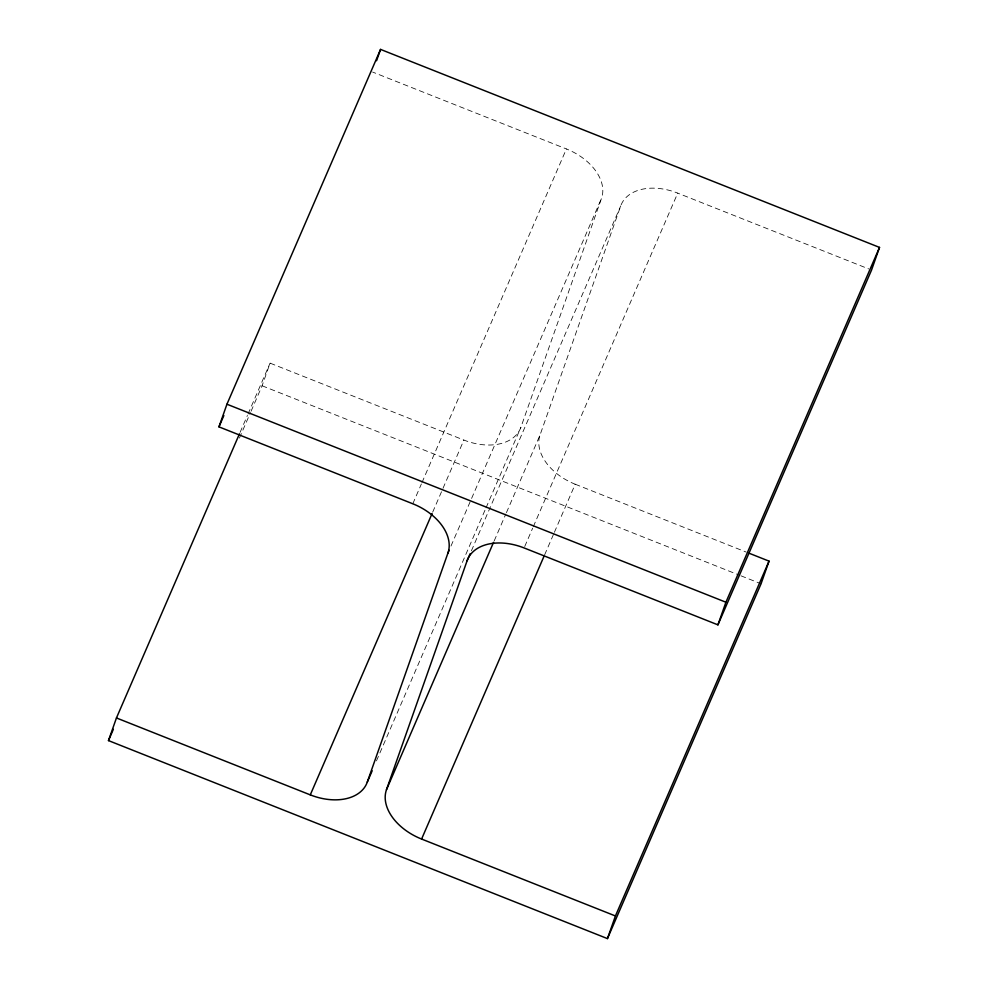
<?xml version="1.0" encoding="UTF-8"?>
<svg xmlns="http://www.w3.org/2000/svg" width="988" height="988" viewBox="0 0 988 988"><rect width="100%" height="100%" fill="white"/><g stroke="black" fill="none" stroke-linecap="round" stroke-linejoin="round"><path stroke-width="0.74" stroke-dasharray="4.94 3.71" d="M251.076 411.218L262.092 385.777L270.07 363.139L463.891 440.055A49.585 32.876 23.4 0 0 520.886 427.285L601.531 198.279A49.585 32.876 23.4 0 0 566.408 148.953L372.575 72.038M506.424 512.649L540.078 434.893L620.723 205.899A49.585 32.876 23.4 0 1 677.719 193.129L868.699 268.909M240.072 432.398L247.42 415.442M248.037 414.021L270.07 363.139M239.442 438.079L250.458 412.638M412.799 503.781L421.37 483.984M421.975 482.576L566.408 148.953M432.682 512.142L463.891 440.055M450.985 546.043L601.531 198.279M376.453 760.896L485.392 509.265M486.01 507.857L520.886 427.285M471.4 550.822L620.723 205.899M494.185 540.918L505.807 514.056M524.714 546.537L532.668 528.16M533.285 526.74L677.719 193.129M544.61 554.898L553.786 533.705M554.392 532.285L575.201 484.219A49.585 32.876 23.4 0 1 540.078 434.893M575.201 484.219L746.236 552.094M262.092 385.777L739.555 575.251M740.988 575.819L761.056 583.784"/><path stroke-width="1.48" d="M749.077 553.218L769.035 561.135L761.056 583.784L607.447 938.6L108.482 740.592L116.448 717.955L239.467 433.818M116.448 717.955L310.281 794.871A49.585 32.876 23.4 0 0 367.277 782.101L447.922 553.107A49.585 32.876 23.4 0 0 412.799 503.781L218.966 426.865L226.944 404.216L380.553 49.4L879.518 247.408L871.552 270.045L717.93 624.861L524.109 547.945A49.585 32.876 23.4 0 0 467.114 560.715L386.469 789.721A49.585 32.876 23.4 0 0 421.592 839.047L615.425 915.962L607.447 938.6M376.564 60.725L380.553 49.4M717.93 624.861L725.908 602.223L879.518 247.408M218.966 426.865L223.856 415.553M108.482 740.592L113.373 729.292M310.281 794.871L432.077 513.562M447.922 553.107L449.145 550.279M367.277 782.101L372.18 770.788M467.114 560.715L470.177 553.651M386.469 789.721L493.568 542.326M421.592 839.047L543.993 556.318M615.425 915.962L769.035 561.135M226.944 404.216L725.908 602.223"/></g></svg>
